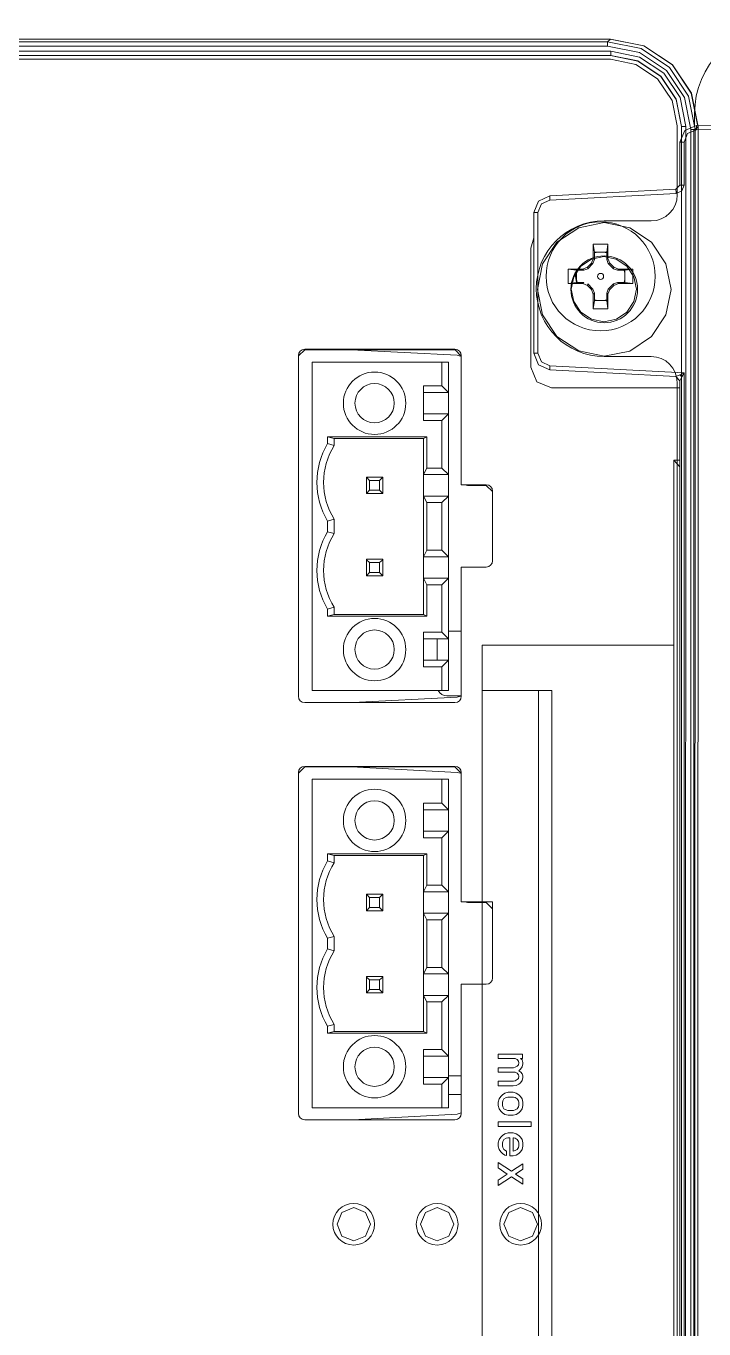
# Model space of a CAD drawing. Header units: millimetres. Extents: x 0 to 3780, y 0 to 2673.
# Drawn here: x 806.6 to 847.8, y 1246 to 1325.4 of the extents above; entities that cross this region are included whole.
import ezdxf

# ---------------------------------------------------------------- set-up
doc = ezdxf.new("R2010")
doc.units = ezdxf.units.MM
doc.layers.add('0_1', color=7, linetype='Continuous', lineweight=5)

msp = doc.modelspace()

# ---------------------------------------------------------------- linework, layer by layer
at = {"layer": '0_1', "color": 7, "linetype": 'Continuous', "lineweight": 0, "ltscale": 25.4}
for p, q in [((761.376, 1324.579), (842.137, 1324.568)), ((761.55, 1324.405), (841.963, 1324.394)), ((841.963, 1324.14), (761.55, 1324.151)), ((842.126, 1324.573), (801.749, 1324.573)), ((841.963, 1324.394), (842.137, 1324.568)), ((841.963, 1324.14), (841.963, 1324.394)), ((842.154, 1323.824), (761.359, 1323.835)), ((761.359, 1323.581), (842.154, 1323.57)), ((842.138, 1323.34), (761.36, 1323.34)), ((842.145, 1323.561), (761.368, 1323.572)), ((842.154, 1323.57), (842.145, 1323.561)), ((847.256, 1319.29), (847.256, 1320.031)), ((846.469, 1319.254), (846.723, 1319.254)), ((846.703, 1177.498), (846.723, 1319.254)), ((847.293, 1319.062), (847.467, 1319.236)), ((847.365, 1319.305), (857.434, 1319.48)), ((847.365, 1319.051), (847.365, 1319.305)), ((847.467, 1319.236), (847.447, 1177.516)), ((846.616, 1318.289), (846.616, 1315.679)), ((846.126, 1315.426), (838.44, 1315.023)), ((846.367, 1315.679), (846.126, 1315.426)), ((838.448, 1314.769), (838.44, 1315.023)), ((846.135, 1315.172), (838.448, 1314.769)), ((837.477, 1314.008), (837.477, 1305.438)), ((837.726, 1314.008), (837.726, 1305.438)), ((841.754, 1313.497), (844.612, 1313.497)), ((837.287, 1311.834), (837.477, 1312.477)), ((841.096, 1312.091), (841.171, 1311.6)), ((841.911, 1311.6), (841.985, 1312.091)), ((837.287, 1304.601), (837.287, 1311.834)), ((840.461, 1310.567), (839.572, 1310.567)), ((840.461, 1310.567), (840.523, 1310.492)), ((840.979, 1310.919), (841.096, 1311.202)), ((841.075, 1310.91), (840.979, 1310.919)), ((842.337, 1310.684), (842.62, 1310.567)), ((843.509, 1309.678), (843.509, 1310.567)), ((839.572, 1309.678), (840.461, 1309.678)), ((840.979, 1309.325), (840.744, 1309.56)), ((840.979, 1309.325), (841.075, 1309.334)), ((841.096, 1309.043), (841.171, 1309.104)), ((841.911, 1309.104), (841.985, 1309.043)), ((842.102, 1309.325), (841.985, 1309.043)), ((842.337, 1309.56), (842.102, 1309.325)), ((841.096, 1308.154), (841.171, 1308.644)), ((823.149, 1284.552), (823.149, 1305.304)), ((823.15, 1284.522), (823.153, 1305.274)), ((823.53, 1305.685), (832.674, 1305.685)), ((823.534, 1305.655), (832.679, 1305.654)), ((832.679, 1305.654), (833.059, 1305.273)), ((837.726, 1305.438), (837.477, 1305.438)), ((844.612, 1305.242), (841.754, 1305.242)), ((823.984, 1304.898), (823.984, 1284.898)), ((831.884, 1304.898), (823.984, 1304.898)), ((831.884, 1304.898), (831.884, 1303.45)), ((832.284, 1304.898), (831.884, 1304.898)), ((832.284, 1304.898), (832.284, 1303.05)), ((838.44, 1304.424), (838.448, 1304.677)), ((838.448, 1304.677), (846.616, 1304.249)), ((846.363, 1304.132), (846.616, 1304.249)), ((846.616, 1304.249), (846.616, 1194.075)), ((830.764, 1303.45), (831.884, 1303.45)), ((830.764, 1301.346), (830.764, 1303.45)), ((846.367, 1303.767), (846.367, 1194.557)), ((832.284, 1303.05), (832.284, 1301.746)), ((846.367, 1303.329), (838.557, 1303.329)), ((831.884, 1301.346), (830.764, 1301.346)), ((831.884, 1298.45), (831.884, 1301.346)), ((832.284, 1301.746), (832.284, 1298.05)), ((824.929, 1300.358), (830.964, 1300.358)), ((825.329, 1299.823), (825.329, 1300.258)), ((825.329, 1300.258), (830.764, 1300.258)), ((830.964, 1300.358), (830.764, 1300.258)), ((830.764, 1300.258), (830.764, 1298.05)), ((830.964, 1300.358), (830.964, 1298.45)), ((824.929, 1299.936), (825.329, 1299.823)), ((845.986, 1298.926), (846.367, 1298.926)), ((845.986, 1298.926), (846.367, 1298.528)), ((827.284, 1297.898), (827.484, 1297.698)), ((828.084, 1297.698), (828.284, 1297.898)), ((830.964, 1298.45), (830.764, 1298.05)), ((830.964, 1298.45), (831.884, 1298.45)), ((827.284, 1296.898), (827.484, 1297.098)), ((827.484, 1297.698), (827.484, 1297.098)), ((827.484, 1297.098), (828.084, 1297.098)), ((828.084, 1297.698), (828.084, 1297.098)), ((828.084, 1297.098), (828.284, 1296.898)), ((833.055, 1297.43), (834.579, 1297.43)), ((833.282, 1297.43), (833.439, 1297.398)), ((833.439, 1297.398), (834.582, 1297.398)), ((834.582, 1297.398), (834.963, 1297.018)), ((828.284, 1296.898), (827.284, 1296.898)), ((825.329, 1295.332), (824.929, 1295.219)), ((825.329, 1294.463), (825.329, 1295.332)), ((827.284, 1292.898), (828.284, 1292.898)), ((827.284, 1292.858), (827.484, 1292.698)), ((827.484, 1292.698), (828.084, 1292.698)), ((827.484, 1292.698), (827.484, 1292.098)), ((828.084, 1292.698), (828.284, 1292.858)), ((828.084, 1292.698), (828.084, 1292.098)), ((827.284, 1291.898), (827.484, 1292.098)), ((827.484, 1292.098), (828.084, 1292.098)), ((828.084, 1292.098), (828.284, 1291.898)), ((831.884, 1291.346), (830.964, 1291.346)), ((830.964, 1291.346), (830.964, 1289.438)), ((831.884, 1288.45), (831.884, 1291.346)), ((825.329, 1289.973), (824.929, 1289.859)), ((824.929, 1289.859), (824.929, 1289.438)), ((830.964, 1289.438), (824.929, 1289.438)), ((830.764, 1288.45), (831.884, 1288.45)), ((830.764, 1286.346), (830.764, 1288.45)), ((831.884, 1288.45), (832.284, 1288.05)), ((834.329, 1287.669), (834.329, 1284.907)), ((845.986, 1287.669), (834.329, 1287.669)), ((831.884, 1286.346), (830.764, 1286.346)), ((831.884, 1286.346), (831.884, 1284.898)), ((831.884, 1284.898), (823.984, 1284.898)), ((834.329, 1236.043), (834.329, 1284.907)), ((834.329, 1284.907), (838.567, 1284.907)), ((837.759, 1284.907), (837.759, 1236.043)), ((832.674, 1284.171), (823.53, 1284.171)), ((823.149, 1259.152), (823.149, 1279.904)), ((823.149, 1270.484), (823.15, 1279.874)), ((823.53, 1280.285), (832.674, 1280.285)), ((823.531, 1280.255), (832.675, 1280.254)), ((832.675, 1280.254), (833.056, 1279.873)), ((823.984, 1279.498), (823.984, 1259.498)), ((831.884, 1279.498), (823.984, 1279.498)), ((831.884, 1279.498), (831.884, 1278.05)), ((832.284, 1279.498), (831.884, 1279.498)), ((832.284, 1279.498), (832.284, 1277.65)), ((830.764, 1278.05), (831.884, 1278.05)), ((830.764, 1275.946), (830.764, 1278.05)), ((832.284, 1277.65), (831.884, 1278.05)), ((830.764, 1277.65), (832.284, 1277.65)), ((832.284, 1277.65), (832.284, 1276.346)), ((832.284, 1276.346), (830.764, 1276.346)), ((831.884, 1275.946), (830.764, 1275.946)), ((831.884, 1275.946), (832.284, 1276.346)), ((831.884, 1273.05), (831.884, 1275.946)), ((832.284, 1276.346), (832.284, 1272.65)), ((824.929, 1274.958), (824.929, 1274.536)), ((825.329, 1274.423), (825.329, 1274.858)), ((830.764, 1274.858), (830.764, 1272.65)), ((830.964, 1274.958), (830.964, 1273.05)), ((828.084, 1272.298), (828.284, 1272.498)), ((830.964, 1273.05), (830.764, 1272.65)), ((830.764, 1272.65), (832.284, 1272.65)), ((830.764, 1272.65), (830.764, 1271.346)), ((830.964, 1273.05), (831.884, 1273.05)), ((831.884, 1273.05), (832.284, 1272.65)), ((832.284, 1272.65), (832.284, 1271.346)), ((827.484, 1272.298), (828.084, 1272.298)), ((828.084, 1271.698), (828.284, 1271.498)), ((833.055, 1272.03), (834.96, 1272.03)), ((833.278, 1272.03), (833.435, 1271.998)), ((833.435, 1271.998), (834.579, 1271.998)), ((834.579, 1271.998), (834.96, 1271.618)), ((830.764, 1271.346), (830.964, 1270.946)), ((830.764, 1271.346), (832.284, 1271.346)), ((830.764, 1271.346), (830.764, 1267.65)), ((830.964, 1270.946), (831.884, 1270.946)), ((830.964, 1270.946), (830.964, 1268.05)), ((832.284, 1271.346), (831.884, 1270.946)), ((831.884, 1270.946), (831.884, 1268.05)), ((832.284, 1271.346), (832.284, 1267.65)), ((834.96, 1270.484), (834.959, 1267.389)), ((825.329, 1269.932), (824.929, 1269.819)), ((824.929, 1269.176), (825.329, 1269.063)), ((830.964, 1268.05), (830.764, 1267.65)), ((831.884, 1268.05), (830.964, 1268.05)), ((831.884, 1268.05), (832.284, 1267.65)), ((827.284, 1267.458), (827.484, 1267.298)), ((827.484, 1267.298), (828.084, 1267.298)), ((832.284, 1267.65), (830.764, 1267.65)), ((830.764, 1267.65), (830.764, 1266.346)), ((832.284, 1267.65), (832.284, 1266.346)), ((834.579, 1267.026), (833.055, 1267.026)), ((827.484, 1266.698), (828.084, 1266.698)), ((828.084, 1266.698), (828.284, 1266.498)), ((832.284, 1266.346), (830.764, 1266.346)), ((830.764, 1266.346), (830.764, 1264.138)), ((831.884, 1265.946), (832.284, 1266.346)), ((832.284, 1266.346), (832.284, 1262.65)), ((833.054, 1266.614), (833.053, 1259.121)), ((830.964, 1265.946), (830.964, 1264.038)), ((831.884, 1263.05), (831.884, 1265.946)), ((825.329, 1264.138), (825.329, 1264.573)), ((824.929, 1264.459), (824.929, 1264.038)), ((825.329, 1264.138), (824.929, 1264.038)), ((830.964, 1264.038), (824.929, 1264.038)), ((830.764, 1264.138), (825.329, 1264.138)), ((830.764, 1263.05), (831.884, 1263.05)), ((831.884, 1263.05), (832.284, 1262.65)), ((830.764, 1262.65), (832.284, 1262.65)), ((832.284, 1262.65), (832.284, 1261.346)), ((832.284, 1261.346), (830.764, 1261.346)), ((831.884, 1260.946), (832.284, 1261.346)), ((832.284, 1261.346), (832.284, 1259.498)), ((835.309, 1261.941), (836.234, 1261.941)), ((835.309, 1261.666), (836.334, 1261.666)), ((831.884, 1260.946), (830.764, 1260.946)), ((831.884, 1260.946), (831.884, 1259.498)), ((835.309, 1260.841), (835.309, 1261.116)), ((831.884, 1259.498), (823.984, 1259.498)), ((831.884, 1259.498), (832.284, 1259.498)), ((832.674, 1258.771), (823.53, 1258.771)), ((835.309, 1258.641), (837.309, 1258.641)), ((835.309, 1257.366), (835.359, 1257.566)), ((835.309, 1257.166), (835.309, 1257.366)), ((835.309, 1255.841), (835.309, 1256.166))]:
    msp.add_line(p, q, dxfattribs=at)
at = {"layer": '0_1', "color": 144, "linetype": 'Continuous', "lineweight": 0, "ltscale": 25.4}
for p, q in [((842.154, 1323.57), (842.154, 1323.824)), ((846.199, 1315.085), (846.199, 1319.278)), ((846.469, 1319.254), (846.449, 1177.498)), ((846.469, 1319.254), (846.46, 1319.245)), ((857.434, 1319.227), (847.365, 1319.051)), ((847.019, 1177.69), (847.039, 1319.062)), ((847.039, 1319.062), (847.293, 1319.062)), ((847.293, 1319.062), (847.273, 1177.69)), ((846.616, 1318.289), (846.367, 1318.289)), ((846.367, 1318.289), (846.367, 1315.679)), ((846.454, 1318.358), (846.45, 1318.365)), ((846.616, 1315.679), (846.367, 1315.679)), ((837.477, 1314.008), (837.726, 1314.008)), ((841.985, 1312.091), (841.096, 1312.091)), ((841.096, 1312.091), (841.096, 1311.202)), ((841.985, 1311.202), (841.985, 1312.091)), ((841.541, 1311.6), (841.171, 1311.6)), ((841.171, 1311.6), (841.171, 1311.553)), ((841.171, 1311.553), (841.171, 1311.14)), ((841.911, 1311.6), (841.541, 1311.6)), ((841.911, 1311.553), (841.911, 1311.6)), ((841.911, 1311.14), (841.911, 1311.553)), ((839.572, 1310.567), (839.572, 1309.678)), ((839.572, 1310.567), (840.063, 1310.492)), ((840.461, 1310.567), (840.744, 1310.684)), ((840.753, 1310.588), (840.523, 1310.492)), ((840.744, 1310.684), (840.979, 1310.919)), ((840.744, 1310.684), (840.753, 1310.588)), ((841.075, 1310.91), (840.753, 1310.588)), ((841.171, 1311.14), (841.075, 1310.91)), ((841.171, 1311.14), (841.096, 1311.202)), ((841.985, 1311.202), (841.911, 1311.14)), ((842.006, 1310.91), (841.911, 1311.14)), ((841.985, 1311.202), (842.102, 1310.919)), ((842.102, 1310.919), (842.006, 1310.91)), ((842.328, 1310.588), (842.006, 1310.91)), ((842.102, 1310.919), (842.337, 1310.684)), ((842.328, 1310.588), (842.337, 1310.684)), ((842.559, 1310.492), (842.328, 1310.588)), ((842.559, 1310.492), (842.62, 1310.567)), ((843.509, 1310.567), (842.62, 1310.567)), ((843.509, 1310.567), (843.019, 1310.492)), ((839.572, 1309.678), (840.063, 1309.752)), ((840.11, 1310.492), (840.063, 1310.492)), ((840.063, 1309.752), (840.11, 1309.752)), ((840.523, 1310.492), (840.11, 1310.492)), ((840.11, 1309.752), (840.523, 1309.752)), ((840.523, 1309.752), (840.461, 1309.678)), ((842.328, 1309.657), (842.559, 1309.752)), ((842.971, 1310.492), (842.559, 1310.492)), ((842.62, 1309.678), (842.559, 1309.752)), ((842.559, 1309.752), (842.971, 1309.752)), ((843.019, 1310.492), (842.971, 1310.492)), ((842.971, 1309.752), (843.019, 1309.752)), ((843.019, 1310.122), (843.019, 1310.492)), ((843.019, 1309.752), (843.019, 1310.122)), ((843.509, 1309.678), (843.019, 1309.752)), ((840.744, 1309.56), (840.461, 1309.678)), ((840.753, 1309.657), (840.744, 1309.56)), ((840.753, 1309.657), (841.075, 1309.334)), ((841.096, 1309.043), (840.979, 1309.325)), ((841.075, 1309.334), (841.171, 1309.104)), ((841.096, 1309.043), (841.096, 1308.154)), ((841.171, 1309.104), (841.171, 1308.691)), ((841.911, 1309.104), (842.006, 1309.334)), ((841.911, 1308.691), (841.911, 1309.104)), ((841.985, 1308.154), (841.985, 1309.043)), ((842.006, 1309.334), (842.328, 1309.657)), ((842.006, 1309.334), (842.102, 1309.325)), ((842.337, 1309.56), (842.328, 1309.657)), ((842.62, 1309.678), (842.337, 1309.56)), ((842.62, 1309.678), (843.509, 1309.678)), ((841.096, 1308.154), (841.985, 1308.154)), ((841.171, 1308.691), (841.171, 1308.644)), ((841.171, 1308.644), (841.541, 1308.644)), ((841.541, 1308.644), (841.911, 1308.644)), ((841.911, 1308.644), (841.911, 1308.691)), ((841.985, 1308.154), (841.911, 1308.644)), ((823.153, 1305.274), (823.534, 1305.655)), ((826.368, 1305.654), (832.818, 1305.316)), ((832.818, 1305.316), (832.998, 1305.273)), ((833.055, 1305.304), (833.055, 1297.43)), ((838.44, 1304.424), (846.126, 1304.021)), ((846.616, 1304.249), (846.487, 1304.002)), ((832.284, 1303.05), (831.884, 1303.45)), ((846.126, 1304.021), (846.363, 1304.132)), ((846.126, 1304.021), (846.367, 1303.767)), ((846.199, 1193.165), (846.199, 1303.655)), ((846.363, 1304.132), (846.487, 1304.002)), ((846.487, 1304.002), (846.367, 1303.767)), ((846.406, 1303.847), (846.487, 1304.002)), ((830.764, 1303.05), (832.284, 1303.05)), ((832.284, 1301.746), (830.764, 1301.746)), ((831.884, 1301.346), (832.284, 1301.746)), ((824.929, 1300.358), (824.929, 1299.936)), ((824.929, 1300.358), (825.329, 1300.258)), ((845.986, 1209.518), (845.986, 1298.926)), ((827.284, 1297.898), (828.284, 1297.898)), ((827.284, 1296.898), (827.284, 1297.898)), ((828.284, 1297.898), (828.284, 1296.898)), ((830.764, 1298.05), (832.284, 1298.05)), ((830.764, 1298.05), (830.764, 1296.746)), ((831.884, 1298.45), (832.284, 1298.05)), ((832.284, 1298.05), (832.284, 1296.746)), ((827.484, 1297.698), (828.084, 1297.698)), ((834.96, 1297.049), (834.96, 1292.807)), ((830.764, 1296.746), (830.964, 1296.346)), ((830.764, 1296.746), (832.284, 1296.746)), ((830.764, 1296.746), (830.764, 1293.05)), ((830.964, 1296.346), (831.884, 1296.346)), ((830.964, 1296.346), (830.964, 1293.45)), ((832.284, 1296.746), (831.884, 1296.346)), ((831.884, 1296.346), (831.884, 1293.45)), ((832.284, 1296.746), (832.284, 1293.05)), ((824.929, 1295.219), (824.929, 1294.576)), ((824.929, 1294.576), (825.329, 1294.463)), ((830.964, 1293.45), (830.764, 1293.05)), ((832.284, 1293.05), (830.764, 1293.05)), ((830.764, 1293.05), (830.764, 1291.746)), ((831.884, 1293.45), (830.964, 1293.45)), ((831.884, 1293.45), (832.284, 1293.05)), ((832.284, 1293.05), (832.284, 1291.746)), ((827.284, 1292.898), (827.284, 1292.858)), ((827.284, 1291.898), (827.284, 1292.858)), ((828.284, 1292.858), (828.284, 1292.898)), ((828.284, 1292.858), (828.284, 1291.898)), ((833.055, 1292.426), (833.055, 1284.552)), ((834.579, 1292.426), (833.055, 1292.426)), ((828.284, 1291.898), (827.284, 1291.898)), ((830.964, 1291.346), (830.764, 1291.746)), ((832.284, 1291.746), (830.764, 1291.746)), ((830.764, 1291.746), (830.764, 1289.538)), ((831.884, 1291.346), (832.284, 1291.746)), ((832.284, 1291.746), (832.284, 1288.05)), ((825.329, 1289.538), (825.329, 1289.973)), ((825.329, 1289.538), (824.929, 1289.438)), ((830.764, 1289.538), (825.329, 1289.538)), ((830.964, 1289.438), (830.764, 1289.538)), ((832.284, 1288.52), (833.055, 1288.52)), ((830.764, 1288.05), (832.284, 1288.05)), ((831.591, 1287.936), (831.602, 1288.05)), ((831.591, 1287.936), (831.591, 1286.746)), ((832.284, 1288.05), (832.284, 1286.746)), ((832.284, 1286.746), (830.764, 1286.746)), ((831.884, 1286.346), (832.284, 1286.746)), ((832.284, 1286.746), (832.284, 1284.898)), ((832.818, 1284.504), (826.47, 1284.171)), ((831.884, 1284.898), (832.284, 1284.898)), ((832.175, 1284.575), (833.034, 1284.575)), ((833.013, 1284.558), (832.818, 1284.504)), ((838.567, 1284.907), (838.567, 1236.043)), ((823.15, 1279.874), (823.531, 1280.255)), ((826.368, 1280.254), (832.818, 1279.916)), ((832.818, 1279.916), (832.998, 1279.873)), ((833.055, 1279.904), (833.055, 1272.03)), ((824.929, 1274.958), (830.964, 1274.958)), ((824.929, 1274.958), (825.329, 1274.858)), ((825.329, 1274.858), (830.764, 1274.858)), ((830.964, 1274.958), (830.764, 1274.858)), ((824.929, 1274.536), (825.329, 1274.423)), ((827.284, 1271.498), (827.284, 1272.498)), ((827.284, 1272.498), (827.484, 1272.298)), ((827.284, 1272.498), (828.284, 1272.498)), ((828.284, 1272.498), (828.284, 1271.498)), ((827.284, 1271.498), (827.484, 1271.698)), ((827.484, 1272.298), (827.484, 1271.698)), ((827.484, 1271.698), (828.084, 1271.698)), ((828.084, 1272.298), (828.084, 1271.698)), ((834.96, 1272.03), (834.96, 1267.407)), ((828.284, 1271.498), (827.284, 1271.498)), ((824.929, 1269.819), (824.929, 1269.176)), ((825.329, 1269.063), (825.329, 1269.932)), ((827.284, 1267.498), (828.284, 1267.498)), ((827.284, 1267.498), (827.284, 1267.458)), ((827.284, 1266.498), (827.284, 1267.458)), ((827.484, 1267.298), (827.484, 1266.698)), ((828.084, 1267.298), (828.284, 1267.458)), ((828.084, 1267.298), (828.084, 1266.698)), ((828.284, 1267.458), (828.284, 1267.498)), ((828.284, 1267.458), (828.284, 1266.498)), ((833.055, 1267.026), (833.055, 1259.152)), ((827.284, 1266.498), (827.484, 1266.698)), ((828.284, 1266.498), (827.284, 1266.498)), ((830.964, 1265.946), (830.764, 1266.346)), ((831.884, 1265.946), (830.964, 1265.946)), ((825.329, 1264.573), (824.929, 1264.459)), ((830.964, 1264.038), (830.764, 1264.138)), ((830.764, 1260.946), (830.764, 1263.05)), ((835.309, 1262.766), (836.784, 1262.766)), ((835.309, 1262.491), (835.309, 1262.766)), ((835.309, 1262.491), (836.334, 1262.491)), ((836.334, 1262.491), (836.459, 1262.441)), ((836.534, 1262.341), (836.459, 1262.441)), ((836.459, 1262.041), (836.534, 1262.116)), ((836.559, 1262.241), (836.534, 1262.341)), ((836.534, 1262.116), (836.559, 1262.241)), ((836.659, 1262.491), (836.759, 1262.416)), ((836.659, 1262.491), (836.784, 1262.491)), ((836.809, 1262.266), (836.759, 1262.416)), ((836.759, 1261.991), (836.809, 1262.166)), ((836.784, 1262.491), (836.784, 1262.766)), ((836.809, 1262.166), (836.809, 1262.266)), ((833.053, 1261.45), (832.284, 1261.45)), ((835.309, 1261.666), (835.309, 1261.941)), ((836.234, 1261.941), (836.334, 1261.966)), ((836.334, 1261.966), (836.459, 1262.041)), ((836.334, 1261.666), (836.459, 1261.616)), ((836.534, 1261.516), (836.459, 1261.616)), ((836.559, 1261.416), (836.534, 1261.516)), ((836.559, 1261.416), (836.534, 1261.291)), ((836.559, 1261.741), (836.659, 1261.841)), ((836.559, 1261.741), (836.684, 1261.666)), ((836.659, 1261.841), (836.759, 1261.991)), ((836.759, 1261.566), (836.684, 1261.666)), ((836.809, 1261.441), (836.759, 1261.566)), ((836.759, 1261.166), (836.809, 1261.341)), ((836.809, 1261.341), (836.809, 1261.441)), ((835.309, 1261.116), (836.234, 1261.116)), ((835.309, 1260.841), (836.209, 1260.841)), ((836.209, 1260.841), (836.409, 1260.866)), ((836.334, 1261.141), (836.234, 1261.116)), ((836.459, 1261.216), (836.334, 1261.141)), ((836.409, 1260.866), (836.559, 1260.941)), ((836.534, 1261.291), (836.459, 1261.216)), ((836.559, 1260.941), (836.659, 1261.016)), ((836.659, 1261.016), (836.759, 1261.166)), ((832.284, 1260.3), (833.053, 1260.3)), ((835.309, 1259.841), (835.359, 1260.041)), ((835.309, 1259.641), (835.309, 1259.841)), ((835.359, 1260.041), (835.459, 1260.191)), ((835.459, 1260.191), (835.559, 1260.291)), ((835.559, 1260.291), (835.709, 1260.391)), ((835.559, 1259.816), (835.584, 1259.916)), ((835.559, 1259.666), (835.559, 1259.816)), ((835.584, 1259.916), (835.659, 1260.041)), ((835.659, 1260.041), (835.784, 1260.116)), ((835.709, 1260.391), (835.909, 1260.441)), ((835.784, 1260.116), (835.884, 1260.141)), ((835.884, 1260.141), (836.234, 1260.141)), ((835.909, 1260.441), (836.209, 1260.441)), ((836.209, 1260.441), (836.409, 1260.391)), ((836.234, 1260.141), (836.334, 1260.116)), ((836.334, 1260.116), (836.459, 1260.041)), ((836.409, 1260.391), (836.559, 1260.291)), ((836.459, 1260.041), (836.534, 1259.916)), ((836.534, 1259.916), (836.559, 1259.816)), ((836.559, 1260.291), (836.659, 1260.191)), ((836.559, 1259.816), (836.559, 1259.666)), ((836.759, 1260.041), (836.659, 1260.191)), ((836.809, 1259.841), (836.759, 1260.041)), ((836.809, 1259.641), (836.809, 1259.841)), ((832.818, 1259.104), (826.47, 1258.771)), ((833.055, 1259.187), (832.818, 1259.104)), ((835.359, 1259.441), (835.309, 1259.641)), ((835.459, 1259.291), (835.359, 1259.441)), ((835.459, 1259.291), (835.559, 1259.191)), ((835.584, 1259.566), (835.559, 1259.666)), ((835.559, 1259.191), (835.709, 1259.091)), ((835.659, 1259.441), (835.584, 1259.566)), ((835.784, 1259.366), (835.659, 1259.441)), ((835.709, 1259.091), (835.909, 1259.041)), ((835.884, 1259.341), (835.784, 1259.366)), ((836.234, 1259.341), (835.884, 1259.341)), ((835.909, 1259.041), (836.209, 1259.041)), ((836.209, 1259.041), (836.409, 1259.091)), ((836.334, 1259.366), (836.234, 1259.341)), ((836.459, 1259.441), (836.334, 1259.366)), ((836.409, 1259.091), (836.559, 1259.191)), ((836.534, 1259.566), (836.459, 1259.441)), ((836.559, 1259.666), (836.534, 1259.566)), ((836.559, 1259.191), (836.659, 1259.291)), ((836.659, 1259.291), (836.759, 1259.441)), ((836.759, 1259.441), (836.809, 1259.641)), ((835.309, 1258.366), (835.309, 1258.641)), ((835.309, 1258.366), (837.309, 1258.366)), ((837.309, 1258.366), (837.309, 1258.641)), ((835.359, 1257.566), (835.459, 1257.716)), ((835.459, 1257.716), (835.559, 1257.816)), ((835.559, 1257.816), (835.709, 1257.916)), ((835.559, 1257.341), (835.584, 1257.441)), ((835.584, 1257.441), (835.659, 1257.566)), ((835.659, 1257.566), (835.784, 1257.641)), ((835.709, 1257.916), (835.909, 1257.966)), ((835.784, 1257.641), (835.884, 1257.666)), ((835.884, 1257.666), (836.009, 1257.666)), ((835.909, 1257.966), (836.209, 1257.966)), ((836.009, 1256.566), (836.009, 1257.666)), ((836.209, 1257.966), (836.409, 1257.916)), ((836.209, 1256.866), (836.209, 1257.666)), ((836.209, 1257.666), (836.234, 1257.666)), ((836.234, 1257.666), (836.334, 1257.641)), ((836.334, 1257.641), (836.459, 1257.566)), ((836.409, 1257.916), (836.559, 1257.816)), ((836.459, 1257.566), (836.534, 1257.441)), ((836.534, 1257.441), (836.559, 1257.341)), ((836.559, 1257.816), (836.659, 1257.716)), ((836.759, 1257.566), (836.659, 1257.716)), ((836.809, 1257.366), (836.759, 1257.566)), ((836.809, 1257.166), (836.809, 1257.366)), ((835.359, 1256.966), (835.309, 1257.166)), ((835.459, 1256.816), (835.359, 1256.966)), ((835.459, 1256.816), (835.559, 1256.716)), ((835.559, 1257.191), (835.559, 1257.341)), ((835.584, 1257.091), (835.559, 1257.191)), ((835.559, 1256.716), (835.709, 1256.616)), ((835.659, 1256.966), (835.584, 1257.091)), ((835.659, 1256.966), (835.809, 1256.866)), ((835.709, 1256.616), (835.809, 1256.591)), ((835.809, 1256.591), (835.809, 1256.866)), ((836.009, 1256.566), (836.209, 1256.566)), ((836.334, 1256.891), (836.209, 1256.866)), ((836.209, 1256.566), (836.409, 1256.616)), ((836.459, 1256.966), (836.334, 1256.891)), ((836.409, 1256.616), (836.559, 1256.716)), ((836.534, 1257.091), (836.459, 1256.966)), ((836.559, 1257.191), (836.534, 1257.091)), ((836.559, 1257.341), (836.559, 1257.191)), ((836.559, 1256.716), (836.659, 1256.816)), ((836.659, 1256.816), (836.759, 1256.966)), ((836.759, 1256.966), (836.809, 1257.166)), ((835.309, 1256.166), (836.109, 1255.641)), ((835.309, 1255.841), (835.859, 1255.466)), ((836.109, 1255.641), (836.809, 1256.091)), ((836.359, 1255.466), (836.809, 1255.766)), ((836.809, 1255.766), (836.809, 1256.091)), ((835.309, 1255.091), (835.859, 1255.466)), ((835.309, 1254.766), (836.109, 1255.291)), ((835.309, 1254.766), (835.309, 1255.091)), ((836.109, 1255.291), (836.809, 1254.841)), ((836.359, 1255.466), (836.809, 1255.166)), ((836.809, 1254.841), (836.809, 1255.166))]:
    msp.add_line(p, q, dxfattribs=at)
at = {"layer": '0_1', "color": 8, "linetype": 'Continuous', "lineweight": 0, "ltscale": 25.4}
for p, q in [((847.193, 1177.69), (847.213, 1319.062)), ((840.063, 1310.122), (840.017, 1310.122))]:
    msp.add_line(p, q, dxfattribs=at)
at = {"layer": '0_1', "color": 7, "linetype": 'Continuous', "lineweight": 0, "ltscale": 25.4}
for points in [[(841.963, 1324.394), (844.003, 1323.988), (845.732, 1322.833), (846.887, 1321.103), (847.293, 1319.062)], [(847.039, 1319.062), (846.653, 1321.005), (845.553, 1322.653), (843.905, 1323.753), (841.963, 1324.14)], [(847.457, 1319.243), (847.051, 1321.283), (845.896, 1323.012), (844.166, 1324.168), (842.126, 1324.573)], [(842.137, 1324.568), (844.177, 1324.162), (845.906, 1323.006), (847.061, 1321.276), (847.467, 1319.236)], [(846.46, 1319.245), (846.133, 1320.895), (845.197, 1322.297), (843.796, 1323.234), (842.145, 1323.561)], [(846.723, 1319.254), (846.376, 1321.003), (845.386, 1322.486), (843.903, 1323.476), (842.154, 1323.824)], [(842.154, 1323.57), (843.806, 1323.242), (845.206, 1322.306), (846.141, 1320.906), (846.469, 1319.254)], [(846.367, 1318.289), (846.658, 1319.001), (847.365, 1319.305)], [(846.616, 1318.289), (846.835, 1318.823), (847.365, 1319.051)], [(846.616, 1315.679), (846.477, 1315.33), (846.135, 1315.172)], [(837.477, 1314.008), (837.756, 1314.708), (838.44, 1315.023)], [(837.726, 1314.008), (837.936, 1314.533), (838.448, 1314.769)], [(837.696, 1309.332), (838.005, 1310.886), (838.885, 1312.204), (840.204, 1313.086), (841.76, 1313.396), (843.316, 1313.086), (844.635, 1312.204), (845.515, 1310.885), (845.824, 1309.331)], [(840.062, 1309.752), (840.017, 1310.122), (840.062, 1310.492)], [(845.824, 1309.331), (845.515, 1307.777), (844.635, 1306.459), (843.316, 1305.577), (841.76, 1305.268), (840.204, 1305.578), (838.885, 1306.46), (838.005, 1307.778), (837.696, 1309.332)], [(838.44, 1304.424), (837.756, 1304.739), (837.477, 1305.438)], [(838.448, 1304.677), (837.936, 1304.914), (837.726, 1305.438)], [(838.557, 1303.329), (837.659, 1303.701), (837.287, 1304.601)], [(830.578, 1252.41), (830.876, 1253.128), (831.594, 1253.426), (832.312, 1253.128), (832.61, 1252.41)], [(835.658, 1252.41), (835.956, 1253.128), (836.674, 1253.426), (837.392, 1253.128), (837.69, 1252.41)], [(830.578, 1252.41), (830.876, 1251.692), (831.594, 1251.394), (832.312, 1251.692), (832.61, 1252.41)]]:
    msp.add_lwpolyline(points, dxfattribs=at)
at = {"layer": '0_1', "color": 144, "linetype": 'Continuous', "lineweight": 0, "ltscale": 25.4}
for points in [[(842.138, 1323.34), (843.692, 1323.03), (845.008, 1322.151), (845.888, 1320.836), (846.199, 1319.278)], [(839.757, 1309.343), (839.907, 1310.1), (840.337, 1310.743), (840.98, 1311.173), (841.738, 1311.324), (842.496, 1311.173), (843.139, 1310.743), (843.569, 1310.1), (843.719, 1309.343)], [(843.719, 1309.343), (843.569, 1308.585), (843.14, 1307.942), (842.497, 1307.512), (841.738, 1307.361), (840.98, 1307.512), (840.337, 1307.942), (839.908, 1308.585), (839.757, 1309.343)], [(825.498, 1252.41), (825.796, 1253.128), (826.514, 1253.426), (827.232, 1253.128), (827.53, 1252.41)], [(825.498, 1252.41), (825.796, 1251.692), (826.514, 1251.394), (827.232, 1251.692), (827.53, 1252.41)], [(835.658, 1252.41), (835.956, 1251.692), (836.674, 1251.394), (837.392, 1251.692), (837.69, 1252.41)]]:
    msp.add_lwpolyline(points, dxfattribs=at)
for centre, radius in [((841.541, 1310.122), 3.321), ((841.541, 1310.122), 0.184), ((827.784, 1302.398), 1.195), ((827.784, 1287.398), 1.9), ((827.784, 1287.398), 1.195), ((827.784, 1276.998), 1.9), ((827.784, 1261.998), 1.9), ((827.784, 1261.998), 1.195), ((826.514, 1252.41), 1.27), ((831.594, 1252.41), 1.27), ((836.674, 1252.41), 1.27)]:
    msp.add_circle(centre, radius, dxfattribs=at)
at = {"layer": '0_1', "color": 7, "linetype": 'Continuous', "lineweight": 0, "ltscale": 25.4}
for centre, radius in [((841.76, 1309.332), 2.032), ((827.784, 1302.398), 1.9), ((827.784, 1276.998), 1.195)]:
    msp.add_circle(centre, radius, dxfattribs=at)
at = {"layer": '0_1', "color": 144, "linetype": 'Continuous', "lineweight": 0, "ltscale": 25.4}
for centre, radius, start, end in [((849.769, 1315.426), 3.643, 180.00424, 183.99698), ((841.541, 1310.122), 1.478, 90, 104.50746), ((841.541, 1310.122), 1.478, 75.49254, 90), ((841.541, 1310.122), 1.478, 165.49254, 180), ((841.541, 1310.122), 1.478, 180, 194.50746), ((841.541, 1310.122), 1.478, 0, 14.50746), ((841.541, 1310.122), 1.478, 345.49254, 0), ((841.541, 1310.122), 1.478, 255.49254, 270), ((841.541, 1310.122), 1.478, 270, 284.50746), ((832.674, 1305.304), 0.381, 0, 90), ((828.868, 1297.577), 4.192, 147.61302, 212.38698), ((834.579, 1297.049), 0.381, 0, 90), ((834.579, 1292.807), 0.381, 270, 0), ((823.53, 1284.552), 0.381, 180, 270), ((832.175, 1285.16), 0.584, 206.64488, 269.99999), ((832.674, 1284.552), 0.381, 270, 0), ((823.53, 1279.904), 0.381, 90, 180), ((832.674, 1279.904), 0.381, 0, 90), ((828.868, 1272.177), 4.592, 149.09282, 210.90718), ((828.868, 1266.818), 4.592, 149.09282, 210.90718), ((828.868, 1266.818), 4.192, 147.61302, 212.38698), ((834.579, 1267.407), 0.381, 270, 0), ((832.674, 1259.152), 0.381, 270, 0)]:
    msp.add_arc(centre, radius, start, end, dxfattribs=at)
at = {"layer": '0_1', "color": 7, "linetype": 'Continuous', "lineweight": 0, "ltscale": 25.4}
for centre, radius, start, end in [((844.612, 1315.085), 1.588, 270, 0), ((841.754, 1309.37), 4.128, 90, 270), ((823.53, 1305.304), 0.381, 90, 180), ((844.612, 1303.655), 1.587, 0, 90), ((828.868, 1297.577), 4.592, 149.09282, 210.90718), ((828.868, 1292.218), 4.592, 149.09282, 210.90718), ((828.868, 1292.218), 4.192, 147.61302, 212.38698), ((828.868, 1272.177), 4.192, 147.61302, 212.38698), ((823.53, 1259.152), 0.381, 180, 270)]:
    msp.add_arc(centre, radius, start, end, dxfattribs=at)
msp.add_ellipse((852.593, 1320.025), major_axis=(-3.776, 3.776), ratio=0.998783, start_param=5.498396, end_param=7.067974, dxfattribs=at)

doc.saveas('drawing.dxf')
